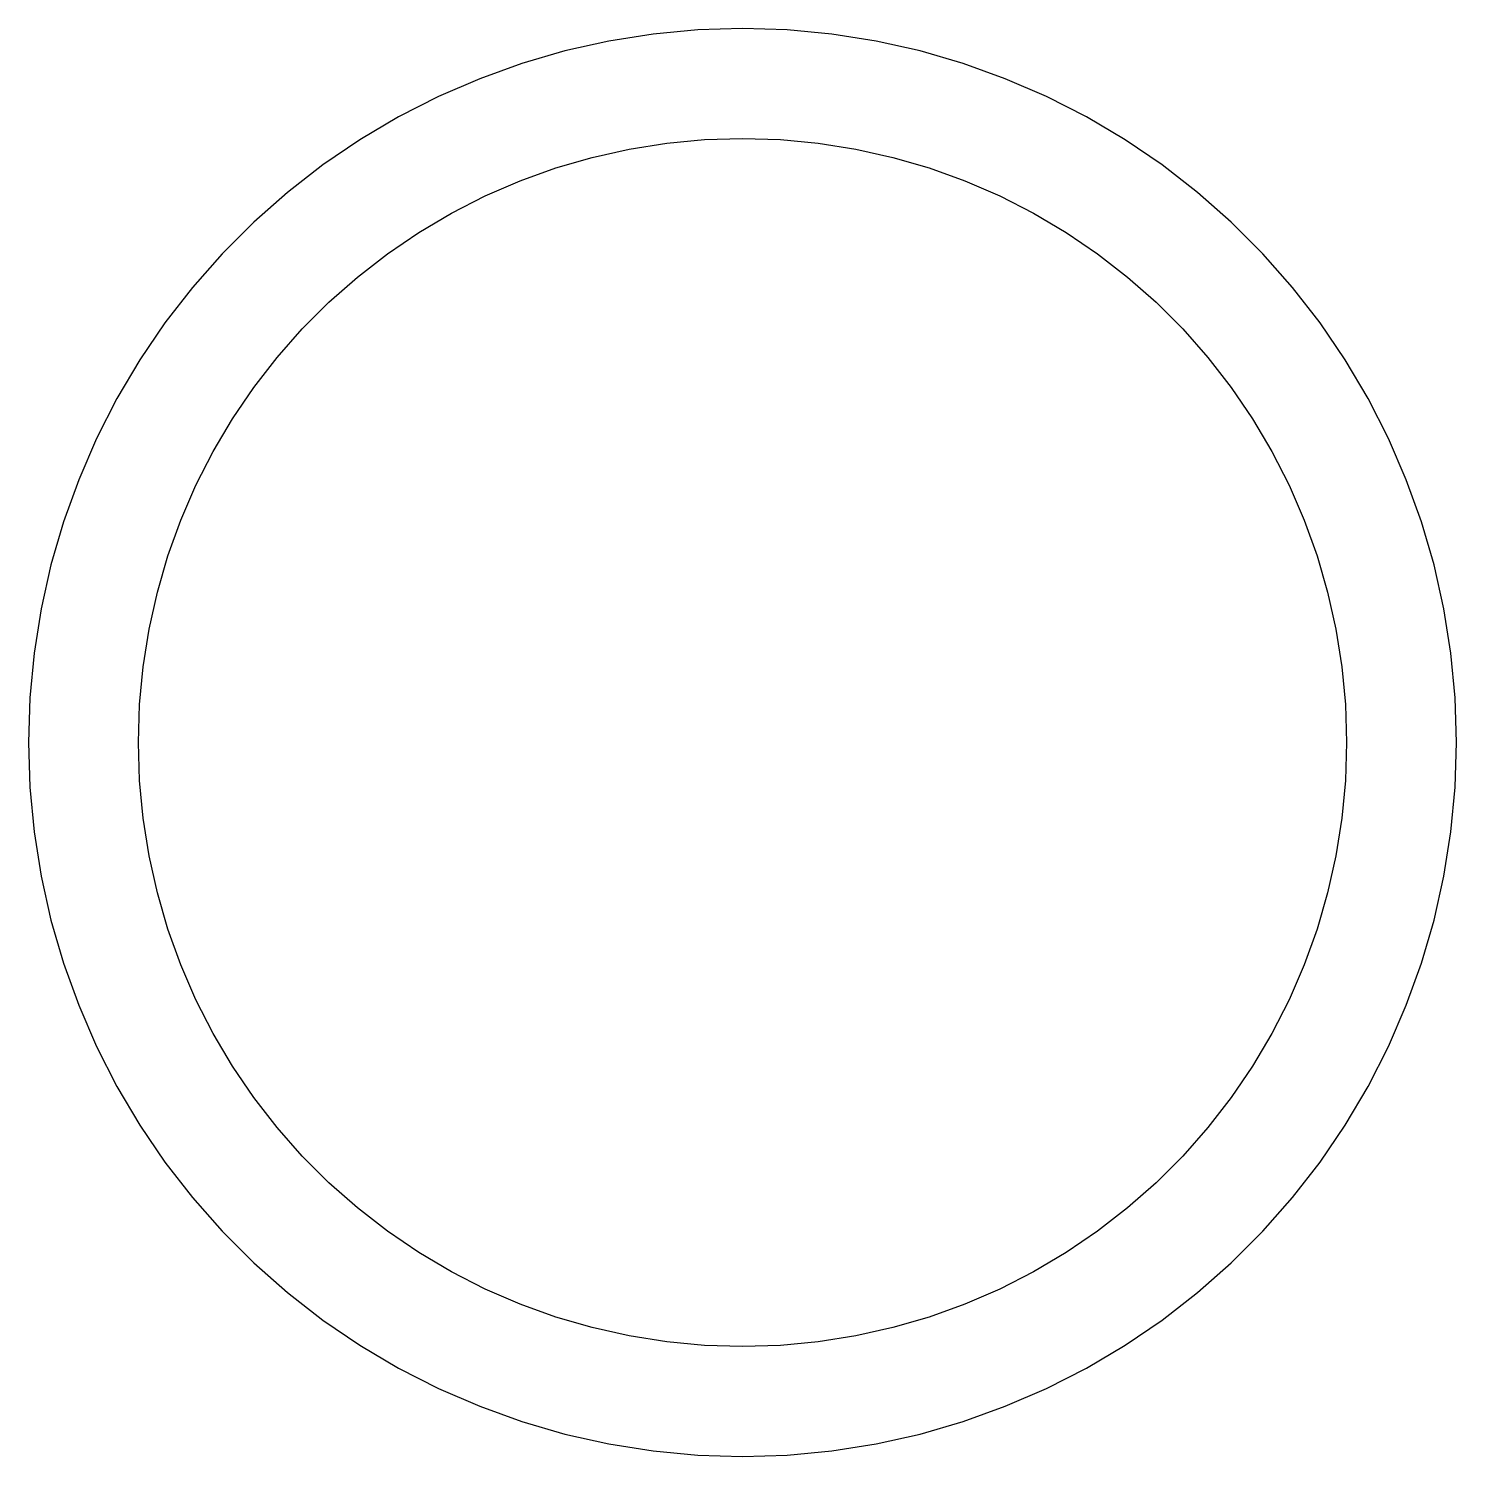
# Model space of a CAD drawing. Header units: metres. Extents: x -13 to 13, y -13 to 13.
import ezdxf

# ---------------------------------------------------------------- set-up
doc = ezdxf.new("R2010")
doc.units = ezdxf.units.M

msp = doc.modelspace()

# ---------------------------------------------------------------- linework, layer by layer
for p, q in [((0, 13), (-0.816269, 12.9743)), ((0.816269, 12.9743), (0, 13)), ((-2.43594, 12.7697), (-3.23296, 12.5916)), ((-1.62932, 12.8975), (-2.43594, 12.7697)), ((-0.816269, 12.9743), (-1.62932, 12.8975)), ((1.62932, 12.8975), (0.816269, 12.9743)), ((2.43594, 12.7697), (1.62932, 12.8975)), ((3.23296, 12.5916), (2.43594, 12.7697)), ((-3.23296, 12.5916), (-4.01721, 12.3637)), ((4.01721, 12.3637), (3.23296, 12.5916)), ((-4.01721, 12.3637), (-4.78561, 12.0871)), ((4.78561, 12.0871), (4.01721, 12.3637)), ((-4.78561, 12.0871), (-5.53513, 11.7627)), ((5.53513, 11.7627), (4.78561, 12.0871)), ((-5.53513, 11.7627), (-6.26279, 11.392)), ((6.26279, 11.392), (5.53513, 11.7627)), ((-6.26279, 11.392), (-6.96574, 10.9763)), ((6.96574, 10.9763), (6.26279, 11.392)), ((-6.96574, 10.9763), (-7.6412, 10.5172)), ((-1.37866, 10.9133), (-0.690689, 10.9783)), ((-0.690689, 10.9783), (0, 11)), ((0, 11), (0.690689, 10.9783)), ((0.690689, 10.9783), (1.37866, 10.9133)), ((7.6412, 10.5172), (6.96574, 10.9763)), ((-2.73558, 10.6544), (-2.06119, 10.8051)), ((-2.06119, 10.8051), (-1.37866, 10.9133)), ((1.37866, 10.9133), (2.06119, 10.8051)), ((2.06119, 10.8051), (2.73558, 10.6544)), ((-7.6412, 10.5172), (-8.2865, 10.0167)), ((-4.04936, 10.2275), (-3.39919, 10.4616)), ((-3.39919, 10.4616), (-2.73558, 10.6544)), ((2.73558, 10.6544), (3.39919, 10.4616)), ((3.39919, 10.4616), (4.04936, 10.2275)), ((8.2865, 10.0167), (7.6412, 10.5172)), ((-4.68356, 9.95309), (-4.04936, 10.2275)), ((4.04936, 10.2275), (4.68356, 9.95309)), ((-8.2865, 10.0167), (-8.89911, 9.47658)), ((-5.29929, 9.63936), (-4.68356, 9.95309)), ((4.68356, 9.95309), (5.29929, 9.63936)), ((8.89911, 9.47658), (8.2865, 10.0167)), ((-5.89409, 9.2876), (-5.29929, 9.63936)), ((5.29929, 9.63936), (5.89409, 9.2876)), ((-8.89911, 9.47658), (-9.47658, 8.89911)), ((9.47658, 8.89911), (8.89911, 9.47658)), ((-6.46564, 8.89919), (-5.89409, 9.2876)), ((5.89409, 9.2876), (6.46564, 8.89919)), ((-9.47658, 8.89911), (-10.0167, 8.2865)), ((-7.01166, 8.47563), (-6.46564, 8.89919)), ((6.46564, 8.89919), (7.01166, 8.47563)), ((10.0167, 8.2865), (9.47658, 8.89911)), ((-7.53001, 8.01865), (-7.01166, 8.47563)), ((7.01166, 8.47563), (7.53001, 8.01865)), ((-10.0167, 8.2865), (-10.5172, 7.6412)), ((10.5172, 7.6412), (10.0167, 8.2865)), ((-8.01865, 7.53001), (-7.53001, 8.01865)), ((7.53001, 8.01865), (8.01865, 7.53001)), ((-10.5172, 7.6412), (-10.9763, 6.96574)), ((10.9763, 6.96574), (10.5172, 7.6412)), ((-8.47563, 7.01166), (-8.01865, 7.53001)), ((8.01865, 7.53001), (8.47563, 7.01166)), ((-10.9763, 6.96574), (-11.392, 6.26279)), ((-8.89919, 6.46564), (-8.47563, 7.01166)), ((8.47563, 7.01166), (8.89919, 6.46564)), ((11.392, 6.26279), (10.9763, 6.96574)), ((-11.392, 6.26279), (-11.7627, 5.53513)), ((-9.2876, 5.89409), (-8.89919, 6.46564)), ((8.89919, 6.46564), (9.2876, 5.89409)), ((11.7627, 5.53513), (11.392, 6.26279)), ((-9.63936, 5.29929), (-9.2876, 5.89409)), ((9.2876, 5.89409), (9.63936, 5.29929)), ((-11.7627, 5.53513), (-12.0871, 4.78561)), ((12.0871, 4.78561), (11.7627, 5.53513)), ((-9.95309, 4.68356), (-9.63936, 5.29929)), ((9.63936, 5.29929), (9.95309, 4.68356)), ((-12.0871, 4.78561), (-12.3637, 4.01721)), ((-10.2275, 4.04936), (-9.95309, 4.68356)), ((9.95309, 4.68356), (10.2275, 4.04936)), ((12.3637, 4.01721), (12.0871, 4.78561)), ((-12.3637, 4.01721), (-12.5916, 3.23296)), ((-10.4616, 3.39919), (-10.2275, 4.04936)), ((10.2275, 4.04936), (10.4616, 3.39919)), ((12.5916, 3.23296), (12.3637, 4.01721)), ((-10.6544, 2.73558), (-10.4616, 3.39919)), ((10.4616, 3.39919), (10.6544, 2.73558)), ((-12.5916, 3.23296), (-12.7697, 2.43594)), ((12.7697, 2.43594), (12.5916, 3.23296)), ((-10.8051, 2.06119), (-10.6544, 2.73558)), ((10.6544, 2.73558), (10.8051, 2.06119)), ((-12.7697, 2.43594), (-12.8975, 1.62932)), ((12.8975, 1.62932), (12.7697, 2.43594)), ((-10.9133, 1.37866), (-10.8051, 2.06119)), ((10.8051, 2.06119), (10.9133, 1.37866)), ((-12.8975, 1.62932), (-12.9743, 0.816269)), ((12.9743, 0.816269), (12.8975, 1.62932)), ((-10.9783, 0.690689), (-10.9133, 1.37866)), ((10.9133, 1.37866), (10.9783, 0.690689)), ((-12.9743, 0.816269), (-13, 0)), ((13, 0), (12.9743, 0.816269)), ((-11, 0), (-10.9783, 0.690689)), ((10.9783, 0.690689), (11, 0)), ((-13, 0), (-12.9743, -0.816269)), ((-10.9783, -0.690689), (-11, 0)), ((11, 0), (10.9783, -0.690689)), ((12.9743, -0.816269), (13, 0)), ((-10.9133, -1.37866), (-10.9783, -0.690689)), ((10.9783, -0.690689), (10.9133, -1.37866)), ((-12.9743, -0.816269), (-12.8975, -1.62932)), ((12.8975, -1.62932), (12.9743, -0.816269)), ((-10.8051, -2.06119), (-10.9133, -1.37866)), ((10.9133, -1.37866), (10.8051, -2.06119)), ((-12.8975, -1.62932), (-12.7697, -2.43594)), ((12.7697, -2.43594), (12.8975, -1.62932)), ((-10.6544, -2.73558), (-10.8051, -2.06119)), ((10.8051, -2.06119), (10.6544, -2.73558)), ((-12.7697, -2.43594), (-12.5916, -3.23296)), ((12.5916, -3.23296), (12.7697, -2.43594)), ((-10.4616, -3.39919), (-10.6544, -2.73558)), ((10.6544, -2.73558), (10.4616, -3.39919)), ((-12.5916, -3.23296), (-12.3637, -4.01721)), ((12.3637, -4.01721), (12.5916, -3.23296)), ((-10.2275, -4.04936), (-10.4616, -3.39919)), ((10.4616, -3.39919), (10.2275, -4.04936)), ((-12.3637, -4.01721), (-12.0871, -4.78561)), ((-9.95309, -4.68356), (-10.2275, -4.04936)), ((10.2275, -4.04936), (9.95309, -4.68356)), ((12.0871, -4.78561), (12.3637, -4.01721)), ((-12.0871, -4.78561), (-11.7627, -5.53513)), ((-9.63936, -5.29929), (-9.95309, -4.68356)), ((9.95309, -4.68356), (9.63936, -5.29929)), ((11.7627, -5.53513), (12.0871, -4.78561)), ((-9.2876, -5.89409), (-9.63936, -5.29929)), ((9.63936, -5.29929), (9.2876, -5.89409)), ((-11.7627, -5.53513), (-11.392, -6.26279)), ((11.392, -6.26279), (11.7627, -5.53513)), ((-8.89919, -6.46564), (-9.2876, -5.89409)), ((9.2876, -5.89409), (8.89919, -6.46564)), ((-11.392, -6.26279), (-10.9763, -6.96574)), ((-8.47563, -7.01166), (-8.89919, -6.46564)), ((8.89919, -6.46564), (8.47563, -7.01166)), ((10.9763, -6.96574), (11.392, -6.26279)), ((-10.9763, -6.96574), (-10.5172, -7.6412)), ((-8.01865, -7.53001), (-8.47563, -7.01166)), ((8.47563, -7.01166), (8.01865, -7.53001)), ((10.5172, -7.6412), (10.9763, -6.96574)), ((-7.53001, -8.01865), (-8.01865, -7.53001)), ((8.01865, -7.53001), (7.53001, -8.01865)), ((-10.5172, -7.6412), (-10.0167, -8.2865)), ((10.0167, -8.2865), (10.5172, -7.6412)), ((-7.01166, -8.47563), (-7.53001, -8.01865)), ((7.53001, -8.01865), (7.01166, -8.47563)), ((-10.0167, -8.2865), (-9.47658, -8.89911)), ((9.47658, -8.89911), (10.0167, -8.2865)), ((-6.46564, -8.89919), (-7.01166, -8.47563)), ((7.01166, -8.47563), (6.46564, -8.89919)), ((-9.47658, -8.89911), (-8.89911, -9.47658)), ((-5.89409, -9.2876), (-6.46564, -8.89919)), ((6.46564, -8.89919), (5.89409, -9.2876)), ((8.89911, -9.47658), (9.47658, -8.89911)), ((-5.29929, -9.63936), (-5.89409, -9.2876)), ((5.89409, -9.2876), (5.29929, -9.63936)), ((-8.89911, -9.47658), (-8.2865, -10.0167)), ((8.2865, -10.0167), (8.89911, -9.47658)), ((-4.68356, -9.95309), (-5.29929, -9.63936)), ((5.29929, -9.63936), (4.68356, -9.95309)), ((-8.2865, -10.0167), (-7.6412, -10.5172)), ((-4.04936, -10.2275), (-4.68356, -9.95309)), ((4.68356, -9.95309), (4.04936, -10.2275)), ((7.6412, -10.5172), (8.2865, -10.0167)), ((-3.39919, -10.4616), (-4.04936, -10.2275)), ((4.04936, -10.2275), (3.39919, -10.4616)), ((-7.6412, -10.5172), (-6.96574, -10.9763)), ((-2.73558, -10.6544), (-3.39919, -10.4616)), ((-2.06119, -10.8051), (-2.73558, -10.6544)), ((2.73558, -10.6544), (2.06119, -10.8051)), ((3.39919, -10.4616), (2.73558, -10.6544)), ((6.96574, -10.9763), (7.6412, -10.5172)), ((-1.37866, -10.9133), (-2.06119, -10.8051)), ((-0.690689, -10.9783), (-1.37866, -10.9133)), ((1.37866, -10.9133), (0.690689, -10.9783)), ((2.06119, -10.8051), (1.37866, -10.9133)), ((-6.96574, -10.9763), (-6.26279, -11.392)), ((0, -11), (-0.690689, -10.9783)), ((0.690689, -10.9783), (0, -11)), ((6.26279, -11.392), (6.96574, -10.9763)), ((-6.26279, -11.392), (-5.53513, -11.7627)), ((5.53513, -11.7627), (6.26279, -11.392)), ((-5.53513, -11.7627), (-4.78561, -12.0871)), ((4.78561, -12.0871), (5.53513, -11.7627)), ((-4.78561, -12.0871), (-4.01721, -12.3637)), ((4.01721, -12.3637), (4.78561, -12.0871)), ((-4.01721, -12.3637), (-3.23296, -12.5916)), ((3.23296, -12.5916), (4.01721, -12.3637)), ((-3.23296, -12.5916), (-2.43594, -12.7697)), ((2.43594, -12.7697), (3.23296, -12.5916)), ((-2.43594, -12.7697), (-1.62932, -12.8975)), ((-1.62932, -12.8975), (-0.816269, -12.9743)), ((-0.816269, -12.9743), (0, -13)), ((0, -13), (0.816269, -12.9743)), ((0.816269, -12.9743), (1.62932, -12.8975)), ((1.62932, -12.8975), (2.43594, -12.7697))]:
    msp.add_line(p, q)

doc.saveas('drawing.dxf')
